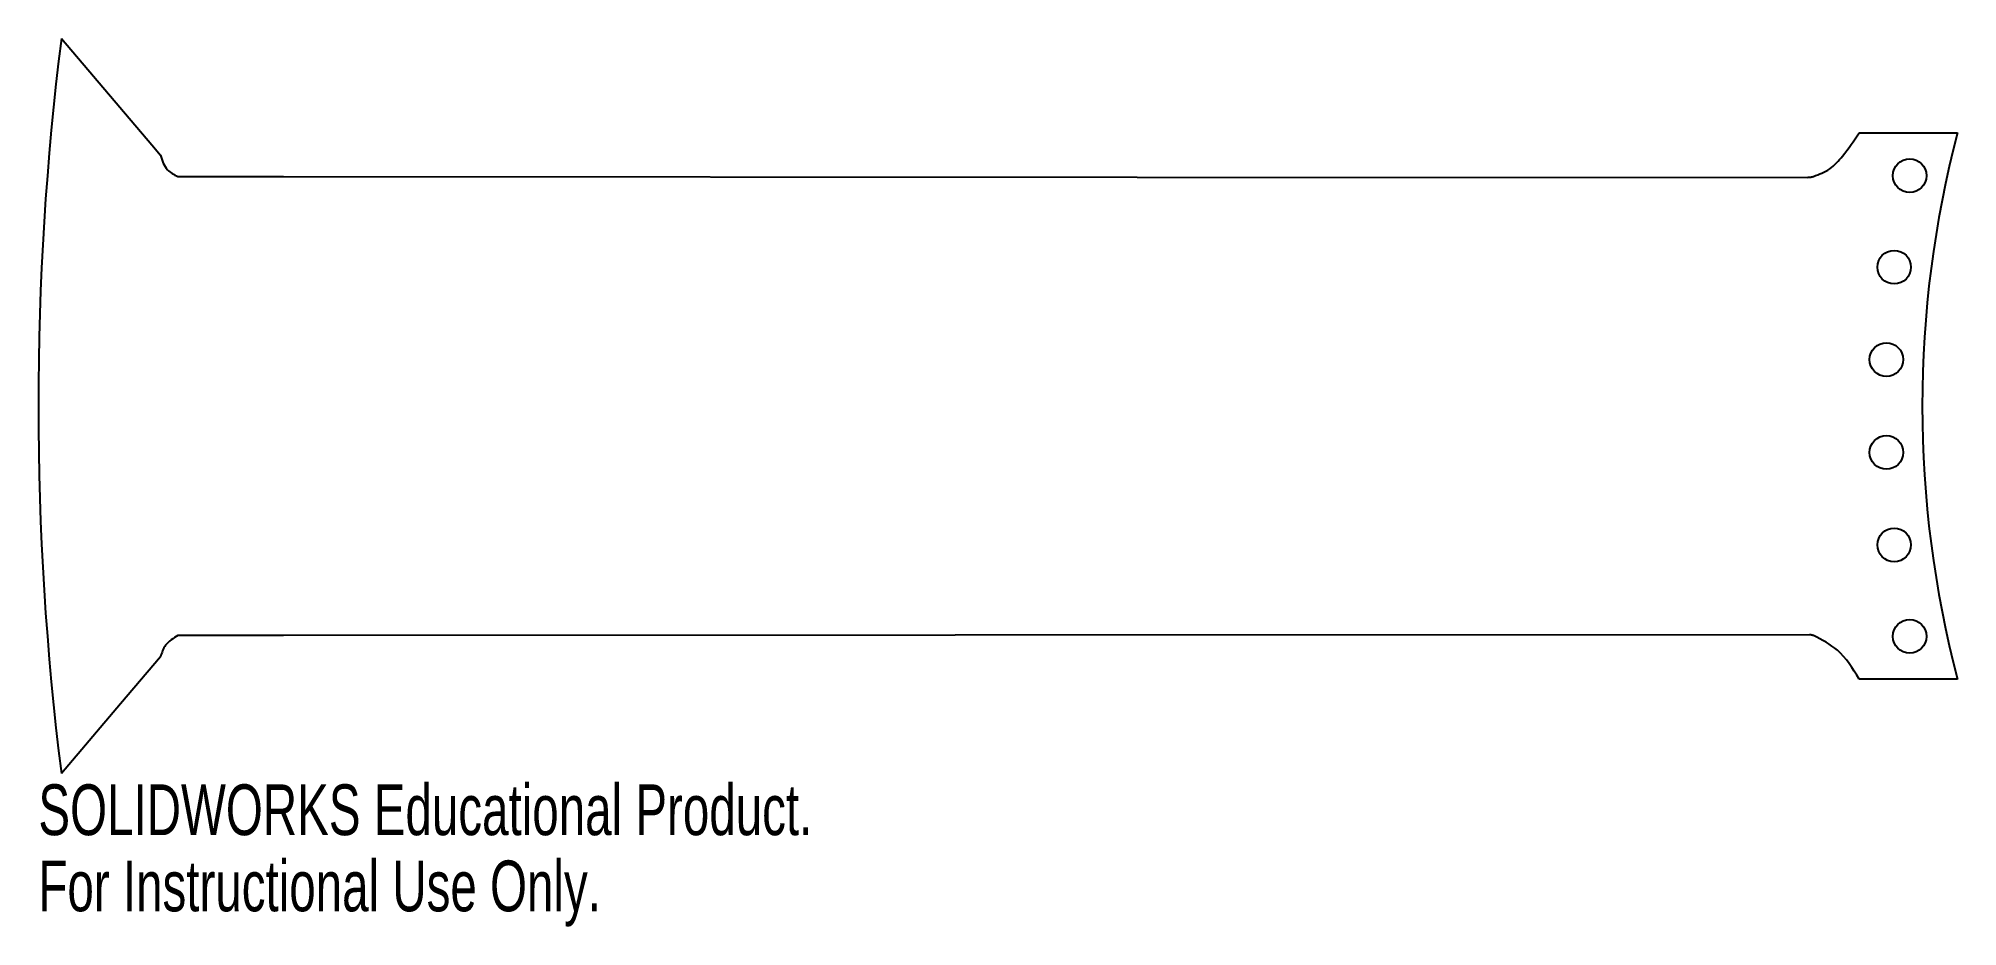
# Model space of a CAD drawing. Header units: millimetres. Extents: x -281 to -99, y -50 to 35.
import ezdxf

# ---------------------------------------------------------------- set-up
doc = ezdxf.new("R2010")
doc.units = ezdxf.units.MM
doc.styles.add('SLDTEXTSTYLE0', font='TXT', dxfattribs={"width": 0.7})

msp = doc.modelspace()

# ---------------------------------------------------------------- linework, layer by layer
at = {"color": 7, "linetype": 'Continuous'}
for p, q in [((-279.16, 35), (-270.56, 24.86)), ((-108.01, 26), (-98.63, 26)), ((-270.56, 24.86), (-269.73, 23.88)), ((-268, 21.84), (-258, 21.84)), ((-258, -21.84), (-268, -21.84)), ((-112.59, -21.79), (-112.72, -21.78)), ((-269.73, -23.88), (-273.53, -28.36)), ((-105.85, -26), (-108.01, -26)), ((-98.63, -26), (-105.85, -26)), ((-273.53, -28.36), (-279.16, -35))]:
    msp.add_line(p, q, dxfattribs=at)
at = {"color": 7, "linetype": 'Continuous', "flags": 128}
for points in [[(-258, 21.84), (-176.73, 21.8), (-112.9, 21.77)], [(-268, -21.84), (-268.04, -21.84), (-268.08, -21.84)], [(-112.72, -21.77), (-194.06, -21.81), (-258, -21.84)]]:
    msp.add_lwpolyline(points, dxfattribs=at)
at = {"color": 7, "linetype": 'Continuous'}
for centre in [(-103.19, 21.93), (-104.67, 13.22), (-105.41, 4.42), (-105.41, -4.42), (-104.67, -13.22), (-103.19, -21.93)]:
    msp.add_circle(centre, 1.6, dxfattribs=at)
for centre, radius, start, end in [((0, 0), 281.35, 172.8539, 187.1461), ((0, 0), 102, 165.2322, 194.7678), ((-113.61, 32.64), 10.89, 273.7183, 275.324)]:
    msp.add_arc(centre, radius, start, end, dxfattribs=at)
for points, knots in [([(-112.35, 21.86), (-111.81, 22.06), (-110.73, 22.47), (-109.33, 24.03), (-108.51, 25.25), (-108.01, 26)], [0, 0, 0, 0, 0.27742, 0.558236, 1, 1, 1, 1]), ([(-269.73, 23.88), (-269.56, 23.37), (-269.27, 22.47), (-268.44, 22.03), (-268.08, 21.84)], [0, 0, 0, 0, 0.5682546, 1, 1, 1, 1]), ([(-268.08, 21.84), (-268.06, 21.84), (-268.04, 21.84), (-268.01, 21.84), (-268, 21.84)], [0, 0, 0, 0, 0.559218, 1, 1, 1, 1]), ([(-112.59, 21.79), (-112.55, 21.8), (-112.47, 21.82), (-112.38, 21.85), (-112.35, 21.86)], [0, 0, 0, 0, 0.559838, 1, 1, 1, 1]), ([(-268.08, -21.84), (-268.51, -22.11), (-269.31, -22.61), (-269.6, -23.49), (-269.73, -23.88)], [0, 0, 0, 0, 0.550136, 1, 1, 1, 1]), ([(-112.35, -21.86), (-112.39, -21.85), (-112.48, -21.82), (-112.56, -21.8), (-112.59, -21.79)], [0, 0, 0, 0, 0.559989, 1, 1, 1, 1]), ([(-108.01, -26), (-108.62, -24.99), (-109.7, -23.21), (-111.54, -22.27), (-112.35, -21.86)], [0, 0, 0, 0, 0.564279, 1, 1, 1, 1])]:
    msp.add_open_spline(points, degree=3, knots=knots, dxfattribs=at)

# ---------------------------------------------------------------- texts
at = {"color": 7, "linetype": 'Continuous', "char_height": 4.8336, "attachment_point": 1, "style": 'SLDTEXTSTYLE0'}
for s, insert in [('SOLIDWORKS Educational Product.', (-281.35, -36.02)), ('For Instructional Use Only.', (-281.35, -43.27))]:
    msp.add_mtext(s, dxfattribs=dict(at, insert=insert))

doc.saveas('drawing.dxf')
